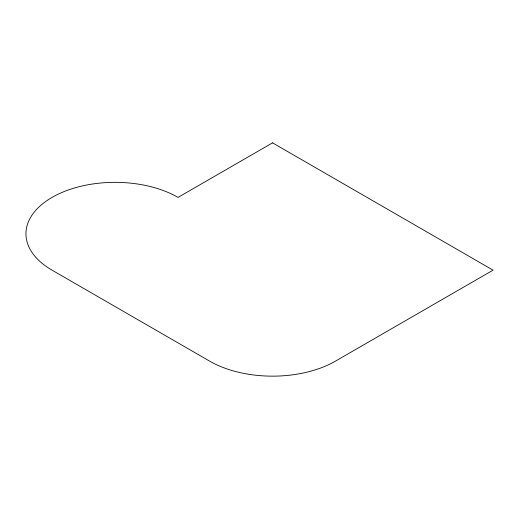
<?xml version="1.0" encoding="UTF-8"?>
<svg xmlns="http://www.w3.org/2000/svg" width="519" height="519" viewBox="0 0 519 519"><rect width="100%" height="100%" fill="white"/><g stroke="black" fill="none" stroke-linecap="round" stroke-linejoin="round"><path stroke-width="0.78" d="M272.546 142.848L178.049 197.408A89.099 51.439 0 0 0 52.043 197.408A89.099 51.439 0 0 0 52.043 270.152L209.546 361.088A89.099 51.439 0 0 0 335.546 361.088L493.05 270.152L272.546 142.848"/></g></svg>
